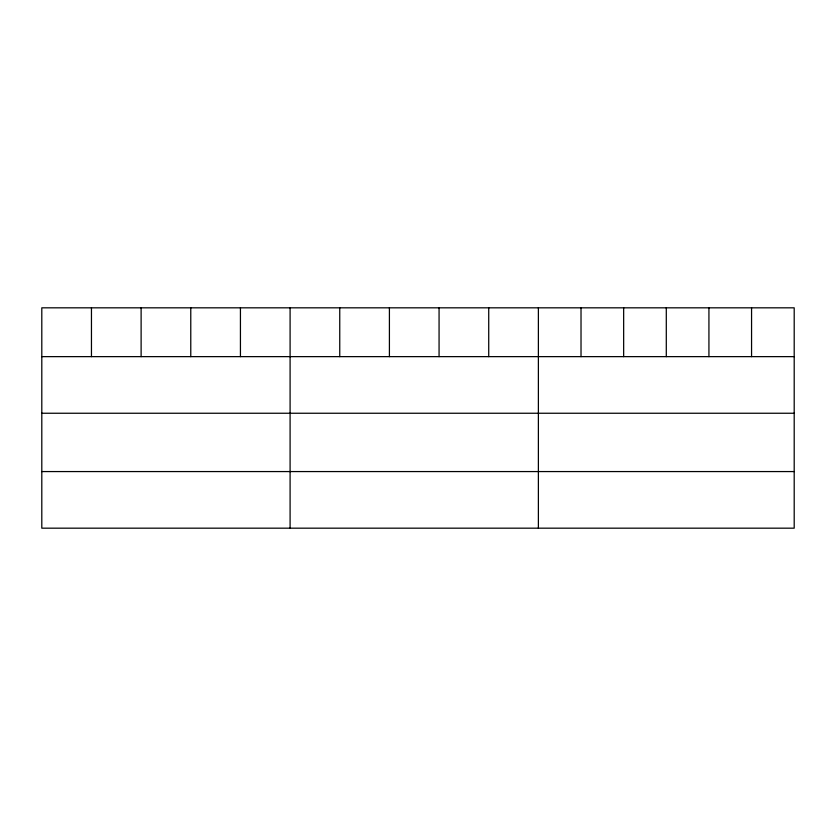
<?xml version="1.0" encoding="UTF-8"?>
<svg xmlns="http://www.w3.org/2000/svg" width="836" height="836" viewBox="0 0 836 836"><rect width="100%" height="100%" fill="white"/><g stroke="black" fill="none" stroke-linecap="round" stroke-linejoin="round"><path stroke-width="1.25" d="M794.2 356.638L794.2 528.174L41.8 528.174L41.8 307.826L794.2 307.826L794.2 356.638L41.8 356.638M41.8 413.245L794.2 413.245M41.8 471.567L794.2 471.567M751.564 307.826L751.564 356.638M708.928 307.826L708.928 356.638M666.292 307.826L666.292 356.638M623.656 307.826L623.656 356.638M581.02 307.826L581.02 356.638M538.384 307.826L538.384 528.174M488.726 307.826L488.726 356.638M439.067 307.826L439.067 356.638M389.409 307.826L389.409 356.638M339.75 307.826L339.75 356.638M290.092 307.826L290.092 528.174M240.434 307.826L240.434 356.638M190.775 307.826L190.775 356.638M141.117 307.826L141.117 356.638M91.458 307.826L91.458 356.638"/></g></svg>
